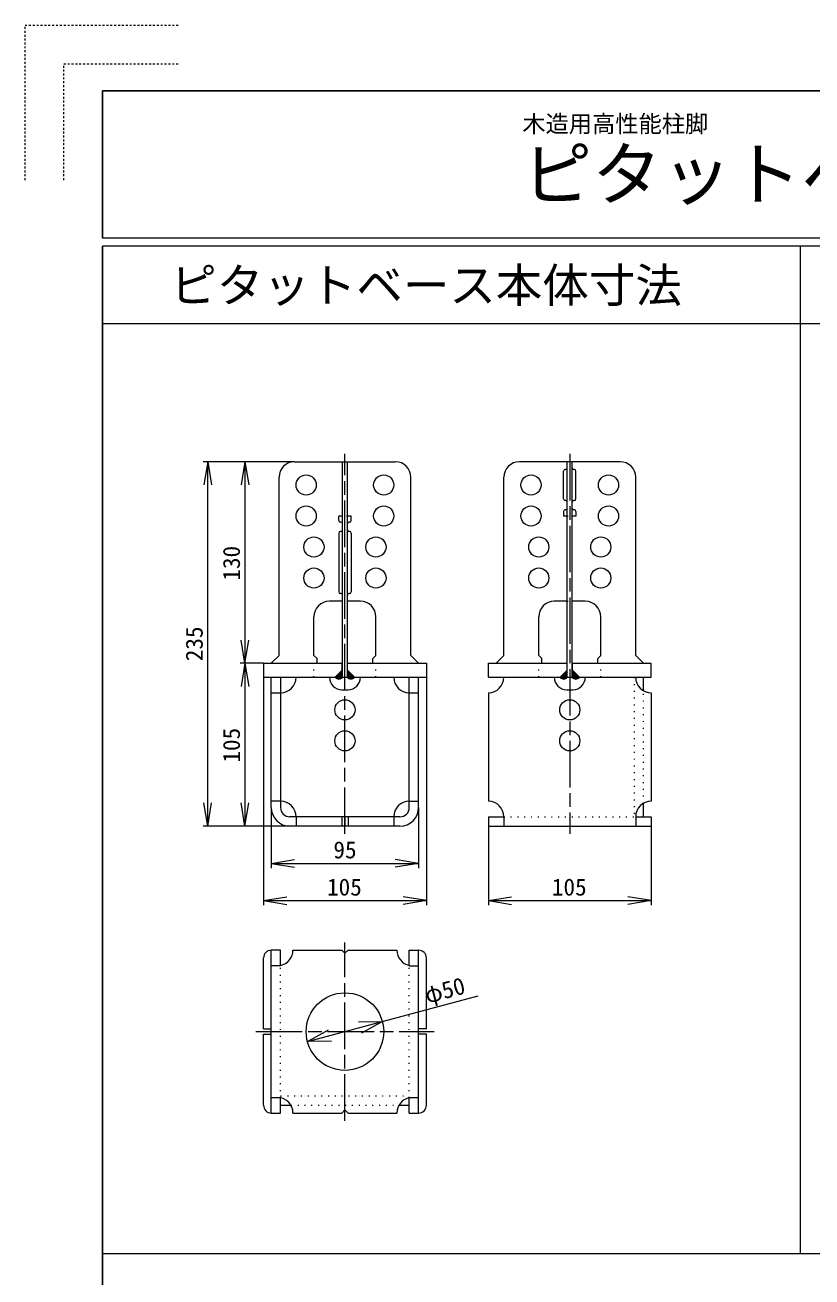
# Model space of a CAD drawing. Units: millimetres at full size, sheet at 1:2.5. Extents: x -1050 to 1050, y -742 to 742.
# Drawn here: x -1050 to -542, y -65 to 742 of the extents above; entities that cross this region are included whole.
import ezdxf
from ezdxf.enums import TextEntityAlignment as Align

# ---------------------------------------------------------------- set-up
doc = ezdxf.new("R2010")
doc.units = ezdxf.units.MM
doc.header["$LTSCALE"] = 2.5
for name, pattern in [('CHAIN', [18.5, 12, -1.5, 3.5, -1.5]), ('DOTTED', [1.75, 0.25, -1.5]), ('USER13', [1, 0.5, -0.5])]:
    doc.linetypes.add(name, pattern=pattern)
for name, color, linetype, lineweight in [('0-0_レイヤ14', 7, 'Continuous', 13), ('0-1_レイヤ15', 2, 'Continuous', 25), ('0-2_レイヤ0', 4, 'Continuous', 18), ('0-3_印刷無し', 3, 'USER13', 18)]:
    doc.layers.add(name, color=color, linetype=linetype, lineweight=lineweight)
doc.styles.add('ＭＳ ゴシック', font='')
doc.styles.get('ＭＳ ゴシック').set_extended_font_data('MS Gothic')

msp = doc.modelspace()

# ---------------------------------------------------------------- linework, layer by layer
at = {"layer": '0-0_レイヤ14', "lineweight": 18}
for p, q in [((-550, 600), (-550, -50)), ((-1000, 550), (1000, 550)), ((0, -50), (-1000, -50))]:
    msp.add_line(p, q, dxfattribs=at)
at = {"layer": '0-1_レイヤ15'}
for p, q in [((1000, 700), (-1000, 700)), ((-1000, 605), (-1000, 700)), ((-1000, -700), (-1000, 600))]:
    msp.add_line(p, q, dxfattribs=at)
at = {"layer": '0-1_レイヤ15', "lineweight": 18}
for p, q in [((1000, 605), (-1000, 605)), ((1000, 600), (-1000, 600))]:
    msp.add_line(p, q, dxfattribs=at)
at = {"layer": '0-2_レイヤ0', "lineweight": 13}
for p, q in [((-876.192, 460.884), (-935.192, 460.884)), ((-932.192, 460.884), (-934.692, 445.884)), ((-932.192, 460.884), (-929.692, 445.884)), ((-932.192, 225.884), (-932.192, 460.884)), ((-908.192, 460.884), (-910.692, 445.884)), ((-908.192, 460.884), (-905.692, 445.884)), ((-908.192, 460.884), (-908.192, 330.884)), ((-908.192, 330.884), (-910.692, 345.884)), ((-908.192, 330.884), (-905.692, 345.884)), ((-896.192, 330.884), (-911.192, 330.884)), ((-908.192, 330.884), (-910.692, 315.884)), ((-908.192, 330.884), (-905.692, 315.884)), ((-908.192, 330.884), (-908.192, 225.884)), ((-896.192, 321.884), (-896.192, 174.884)), ((-791.192, 321.884), (-791.192, 174.884)), ((-932.192, 225.884), (-934.692, 240.884)), ((-932.192, 225.884), (-929.692, 240.884)), ((-908.192, 225.884), (-910.692, 240.884)), ((-908.192, 225.884), (-905.692, 240.884)), ((-891.192, 237.884), (-891.192, 198.884)), ((-796.192, 237.884), (-796.192, 198.884)), ((-879.192, 225.884), (-935.192, 225.884)), ((-751.192, 225.884), (-751.192, 174.884)), ((-646.192, 225.884), (-646.192, 174.884)), ((-891.192, 201.884), (-876.192, 204.384)), ((-891.192, 201.884), (-876.192, 199.384)), ((-891.192, 201.884), (-796.192, 201.884)), ((-796.192, 201.884), (-811.192, 204.384)), ((-796.192, 201.884), (-811.192, 199.384)), ((-896.192, 177.884), (-881.192, 180.384)), ((-896.192, 177.884), (-881.192, 175.384)), ((-896.192, 177.884), (-791.192, 177.884)), ((-791.192, 177.884), (-806.192, 180.384)), ((-791.192, 177.884), (-806.192, 175.384)), ((-751.192, 177.884), (-736.192, 180.384)), ((-751.192, 177.884), (-736.192, 175.384)), ((-751.192, 177.884), (-646.192, 177.884)), ((-646.192, 177.884), (-661.192, 180.384)), ((-646.192, 177.884), (-661.192, 175.384)), ((-867.84, 86.914), (-757.814, 116.395))]:
    msp.add_line(p, q, dxfattribs=at)
at = {"layer": '0-2_レイヤ0', "color": 2}
for p, q in [((-876.192, 460.884), (-811.192, 460.884)), ((-845.292, 321.884), (-845.292, 460.884)), ((-842.092, 321.884), (-842.092, 460.884)), ((-700.292, 460.884), (-731.192, 460.884)), ((-700.292, 321.884), (-700.292, 460.884)), ((-697.092, 321.884), (-697.092, 460.884)), ((-702.692, 436.884), (-702.692, 454.884)), ((-701.292, 455.884), (-701.692, 455.884)), ((-695.692, 455.884), (-696.092, 455.884)), ((-694.692, 436.884), (-694.692, 454.884)), ((-801.192, 335.884), (-801.192, 450.884)), ((-656.192, 335.884), (-656.192, 450.884)), ((-702.692, 428.884), (-702.692, 425.884)), ((-701.292, 435.884), (-701.692, 435.884)), ((-701.292, 429.884), (-701.692, 429.884)), ((-695.692, 435.884), (-696.092, 435.884)), ((-695.692, 429.884), (-696.092, 429.884)), ((-847.692, 422.884), (-847.692, 425.884)), ((-845.292, 425.884), (-847.692, 425.884)), ((-846.292, 421.884), (-846.692, 421.884)), ((-839.692, 425.884), (-842.092, 425.884)), ((-840.692, 421.884), (-841.092, 421.884)), ((-839.692, 422.884), (-839.692, 425.884)), ((-700.292, 425.884), (-702.692, 425.884)), ((-847.692, 414.884), (-847.692, 376.884)), ((-846.292, 415.884), (-846.692, 415.884)), ((-840.692, 415.884), (-841.092, 415.884)), ((-839.692, 414.884), (-839.692, 376.884)), ((-846.292, 375.884), (-846.692, 375.884)), ((-840.692, 375.884), (-841.092, 375.884)), ((-845.292, 370.884), (-853.692, 370.884)), ((-833.692, 370.884), (-842.092, 370.884)), ((-700.292, 370.884), (-708.692, 370.884)), ((-688.692, 370.884), (-697.092, 370.884)), ((-863.692, 335.884), (-863.692, 360.884)), ((-718.692, 335.884), (-718.692, 360.884)), ((-861.692, 333.884), (-863.692, 335.884)), ((-861.692, 330.884), (-861.692, 333.884)), ((-825.692, 330.884), (-825.692, 333.884)), ((-796.192, 330.884), (-801.192, 335.884)), ((-716.692, 333.884), (-718.692, 335.884)), ((-716.692, 330.884), (-716.692, 333.884)), ((-680.692, 330.884), (-680.692, 333.884)), ((-651.192, 330.884), (-656.192, 335.884)), ((-896.192, 330.884), (-896.192, 321.884)), ((-896.192, 330.884), (-845.292, 330.884)), ((-849.892, 321.884), (-845.392, 326.384)), ((-845.392, 326.384), (-845.392, 330.884)), ((-841.992, 326.384), (-841.992, 330.884)), ((-841.992, 326.384), (-837.492, 321.884)), ((-751.192, 321.884), (-751.192, 330.884)), ((-751.192, 330.884), (-700.292, 330.884)), ((-704.892, 321.884), (-700.392, 326.384)), ((-700.392, 326.384), (-700.392, 330.884)), ((-697.092, 330.884), (-646.192, 330.884)), ((-696.992, 326.384), (-696.992, 330.884)), ((-696.992, 326.384), (-692.492, 321.884)), ((-646.192, 321.884), (-646.192, 330.884)), ((-896.192, 321.884), (-849.892, 321.884)), ((-891.192, 237.884), (-891.192, 321.884)), ((-885.192, 321.884), (-885.192, 237.884)), ((-845.292, 321.884), (-842.092, 321.884)), ((-837.492, 321.884), (-791.192, 321.884)), ((-802.192, 237.884), (-802.192, 321.884)), ((-796.192, 237.884), (-796.192, 321.884)), ((-751.192, 321.884), (-704.892, 321.884)), ((-700.292, 321.884), (-697.092, 321.884)), ((-692.492, 321.884), (-646.192, 321.884)), ((-651.192, 313.224), (-651.192, 321.884)), ((-891.192, 311.884), (-885.192, 311.884)), ((-845.692, 313.884), (-841.692, 313.884)), ((-802.192, 311.884), (-796.192, 311.884)), ((-751.192, 311.884), (-751.192, 241.884)), ((-700.692, 313.884), (-696.692, 313.884)), ((-646.192, 311.884), (-646.192, 241.884)), ((-885.192, 241.884), (-891.192, 241.884)), ((-802.192, 241.884), (-796.192, 241.884)), ((-651.192, 231.884), (-651.192, 240.544)), ((-808.192, 231.884), (-879.192, 231.884)), ((-875.192, 231.884), (-875.192, 225.884)), ((-845.692, 231.884), (-845.692, 225.884)), ((-843.692, 231.884), (-843.692, 225.884)), ((-841.692, 231.884), (-841.692, 225.884)), ((-812.192, 231.884), (-812.192, 225.884)), ((-751.192, 231.884), (-751.192, 225.884)), ((-751.192, 231.884), (-741.192, 231.884)), ((-741.192, 231.884), (-741.192, 225.884)), ((-656.192, 231.884), (-656.192, 225.884)), ((-656.192, 231.884), (-646.192, 231.884)), ((-646.192, 231.884), (-646.192, 225.884)), ((-808.192, 225.884), (-879.192, 225.884)), ((-751.192, 225.884), (-646.192, 225.884)), ((-891.192, 40.884), (-891.192, 145.884)), ((-885.192, 145.884), (-891.192, 145.884)), ((-885.192, 135.884), (-885.192, 145.884)), ((-877.192, 145.884), (-845.692, 145.884)), ((-841.692, 145.884), (-810.192, 145.884)), ((-802.192, 145.884), (-796.192, 145.884)), ((-802.192, 136.086), (-802.192, 145.884)), ((-796.192, 40.884), (-796.192, 145.884)), ((-896.192, 95.084), (-896.192, 140.884)), ((-791.192, 95.084), (-791.192, 140.884)), ((-885.192, 135.884), (-891.192, 135.884)), ((-802.192, 135.884), (-796.192, 135.884)), ((-896.192, 95.084), (-891.192, 95.084)), ((-896.192, 45.884), (-896.192, 91.684)), ((-896.192, 91.684), (-891.192, 91.684)), ((-791.192, 95.084), (-796.192, 95.084)), ((-791.192, 91.684), (-796.192, 91.684)), ((-791.192, 45.884), (-791.192, 91.684)), ((-891.192, 50.884), (-885.192, 50.884)), ((-885.192, 40.884), (-885.192, 50.682)), ((-802.192, 50.884), (-796.192, 50.884)), ((-802.192, 40.884), (-802.192, 50.682)), ((-891.192, 40.884), (-885.192, 40.884)), ((-885.192, 45.884), (-878.532, 45.884)), ((-877.192, 40.884), (-845.692, 40.884)), ((-841.692, 40.884), (-810.192, 40.884)), ((-808.852, 45.884), (-802.192, 45.884)), ((-802.192, 40.884), (-796.192, 40.884))]:
    msp.add_line(p, q, dxfattribs=at)
at = {"layer": '0-2_レイヤ0', "linetype": 'CHAIN'}
for p, q in [((-843.692, 220.884), (-843.692, 465.884)), ((-698.692, 465.884), (-698.692, 220.884)), ((-843.692, 35.884), (-843.692, 150.884)), ((-901.192, 93.384), (-786.192, 93.384))]:
    msp.add_line(p, q, dxfattribs=at)
at = {"layer": '0-2_レイヤ0', "color": 2, "linetype": 'DOTTED'}
for p, q in [((-842.092, 425.884), (-845.292, 425.884)), ((-700.292, 425.884), (-697.092, 425.884)), ((-700.292, 370.884), (-697.092, 370.884)), ((-863.692, 321.884), (-863.692, 330.884)), ((-823.692, 321.884), (-823.692, 330.884)), ((-718.692, 321.884), (-718.692, 330.884)), ((-678.692, 321.884), (-678.692, 330.884)), ((-657.192, 321.884), (-657.192, 231.884)), ((-651.192, 240.544), (-651.192, 313.224)), ((-741.192, 231.884), (-656.192, 231.884)), ((-885.192, 50.682), (-885.192, 135.884)), ((-802.192, 50.682), (-802.192, 136.086)), ((-885.192, 51.884), (-802.192, 51.884)), ((-878.532, 45.884), (-808.852, 45.884))]:
    msp.add_line(p, q, dxfattribs=at)
at = {"layer": '0-2_レイヤ0', "color": 7}
for p, q in [((-845.292, 326.005), (-849.678, 321.619)), ((-845.292, 325.298), (-849.309, 321.281)), ((-845.292, 324.591), (-848.876, 321.007)), ((-845.292, 323.884), (-848.369, 320.807)), ((-845.292, 323.177), (-847.765, 320.704)), ((-842.065, 326.382), (-842.092, 326.355)), ((-841.674, 326.066), (-842.092, 325.648)), ((-841.32, 325.713), (-842.092, 324.941)), ((-840.967, 325.359), (-842.092, 324.234)), ((-840.613, 325.005), (-842.092, 323.527)), ((-840.26, 324.652), (-842.092, 322.82)), ((-839.906, 324.298), (-842.092, 322.113)), ((-839.553, 323.945), (-841.878, 321.619)), ((-839.199, 323.591), (-841.509, 321.281)), ((-838.845, 323.238), (-841.076, 321.007)), ((-703.701, 323.074), (-701.532, 320.905)), ((-703.348, 323.428), (-701.066, 321.146)), ((-702.994, 323.782), (-700.668, 321.455)), ((-702.641, 324.135), (-700.333, 321.828)), ((-702.287, 324.489), (-700.292, 322.493)), ((-701.934, 324.842), (-700.292, 323.2)), ((-701.58, 325.196), (-700.292, 323.908)), ((-701.227, 325.549), (-700.292, 324.615)), ((-700.873, 325.903), (-700.292, 325.322)), ((-700.519, 326.256), (-700.292, 326.029)), ((-697.092, 326.343), (-692.552, 321.803)), ((-697.092, 325.635), (-692.891, 321.434)), ((-697.092, 324.928), (-693.293, 321.129)), ((-697.092, 324.221), (-693.763, 320.892)), ((-697.092, 323.514), (-694.316, 320.739)), ((-845.292, 322.47), (-847.001, 320.761)), ((-838.492, 322.884), (-840.569, 320.807)), ((-838.138, 322.531), (-839.965, 320.704)), ((-837.785, 322.177), (-839.201, 320.761)), ((-704.762, 322.014), (-703.654, 320.906)), ((-704.409, 322.367), (-702.744, 320.702)), ((-704.055, 322.721), (-702.079, 320.745)), ((-697.092, 322.807), (-694.99, 320.705)), ((-697.092, 322.1), (-695.93, 320.938))]:
    msp.add_line(p, q, dxfattribs=at)
at = {"layer": '0-2_レイヤ0', "color": 2}
for points in [[(-666.192, 460.884), (-697.092, 460.884), (-700.292, 460.884)], [(-891.192, 330.884), (-886.192, 335.884), (-886.192, 450.884)], [(-746.192, 330.884), (-741.192, 335.884), (-741.192, 450.884)], [(-694.692, 428.884), (-694.692, 425.884), (-697.092, 425.884)], [(-825.692, 333.884), (-823.692, 335.884), (-823.692, 360.884)], [(-680.692, 333.884), (-678.692, 335.884), (-678.692, 360.884)], [(-842.092, 330.884), (-791.192, 330.884), (-791.192, 321.884)], [(-841.692, 145.884), (-843.692, 143.884), (-845.692, 145.884)], [(-845.692, 40.884), (-843.692, 42.884), (-841.692, 40.884)]]:
    msp.add_lwpolyline(points, dxfattribs=at)
at = {"layer": '0-2_レイヤ0', "lineweight": 13}
for points in [[(-835.003, 99.594), (-819.544, 99.855), (-833.062, 92.35)], [(-852.381, 87.174), (-867.84, 86.914), (-854.322, 94.418)]]:
    msp.add_lwpolyline(points, dxfattribs=at)
at = {"layer": '0-2_レイヤ0', "color": 2}
for centre, radius in [((-868.692, 445.884), 6.5), ((-818.692, 445.884), 6.5), ((-723.692, 445.884), 6.5), ((-673.692, 445.884), 6.5), ((-868.692, 425.884), 6.5), ((-818.692, 425.884), 6.5), ((-723.692, 425.884), 6.5), ((-673.692, 425.884), 6.5), ((-863.692, 405.884), 6.5), ((-823.692, 405.884), 6.5), ((-718.692, 405.884), 6.5), ((-678.692, 405.884), 6.5), ((-863.692, 385.884), 6.5), ((-823.692, 385.884), 6.5), ((-718.692, 385.884), 6.5), ((-678.692, 385.884), 6.5), ((-843.692, 300.884), 6.5), ((-843.692, 300.884), 6.5), ((-698.692, 300.884), 6.5), ((-698.692, 300.884), 6.5), ((-843.692, 280.884), 6.5), ((-843.692, 280.884), 6.5), ((-698.692, 280.884), 6.5), ((-698.692, 280.884), 6.5), ((-843.692, 93.384), 25)]:
    msp.add_circle(centre, radius, dxfattribs=at)
for centre, radius, start, end in [((-876.192, 450.884), 10, 90, 180), ((-811.192, 450.884), 10, 0, 90), ((-731.192, 450.884), 10, 90, 180), ((-666.192, 450.884), 10, 0, 90), ((-701.692, 454.884), 1, 90, 180), ((-701.292, 456.884), 1, 270, 0), ((-696.092, 456.884), 1, 180, 270), ((-695.692, 454.884), 1, 0, 90), ((-701.692, 436.884), 1, 180, 270), ((-695.692, 436.884), 1, 270, 0), ((-701.692, 428.884), 1, 90, 180), ((-701.292, 434.884), 1, 0, 90), ((-701.292, 430.884), 1, 270, 0), ((-696.092, 434.884), 1, 90, 180), ((-696.092, 430.884), 1, 180, 270), ((-695.692, 428.884), 1, 0, 90), ((-846.692, 422.884), 1, 180, 270), ((-846.292, 420.884), 1, 0, 90), ((-841.092, 420.884), 1, 90, 180), ((-840.692, 422.884), 1, 270, 0), ((-846.692, 414.884), 1, 90, 180), ((-846.292, 416.884), 1, 270, 0), ((-841.092, 416.884), 1, 180, 270), ((-840.692, 414.884), 1, 0, 90), ((-846.692, 376.884), 1, 180, 270), ((-846.292, 374.884), 1, 0, 90), ((-841.092, 374.884), 1, 90, 180), ((-840.692, 376.884), 1, 270, 0), ((-853.692, 360.884), 10, 90, 180), ((-833.692, 360.884), 10, 0, 90), ((-708.692, 360.884), 10, 90, 180), ((-688.692, 360.884), 10, 0, 90), ((-885.192, 321.884), 10, 270, 0), ((-845.692, 321.884), 8, 180, 270), ((-841.692, 321.884), 8, 270, 0), ((-802.192, 321.884), 10, 180, 270), ((-751.192, 321.884), 10, 270, 0), ((-700.692, 321.884), 8, 180, 270), ((-696.692, 321.884), 8, 270, 0), ((-646.192, 321.884), 10, 180, 270), ((-879.192, 237.884), 12, 180, 270), ((-885.192, 231.884), 10, 0, 90), ((-879.192, 237.884), 6, 180, 270), ((-802.192, 231.884), 10, 90, 180), ((-808.192, 237.884), 6, 270, 0), ((-808.192, 237.884), 12, 270, 0), ((-751.192, 231.884), 10, 0, 90), ((-646.192, 231.884), 10, 90, 180), ((-891.192, 140.884), 5, 90, 180), ((-887.192, 145.884), 10, 281.53696, 0), ((-800.192, 145.884), 10, 180, 258.46304), ((-796.192, 140.884), 5, 0, 90), ((-887.192, 40.884), 10, 0, 78.46304), ((-800.192, 40.884), 10, 101.53696, 180), ((-891.192, 45.884), 5, 180, 270), ((-796.192, 45.884), 5, 270, 0)]:
    msp.add_arc(centre, radius, start, end, dxfattribs=at)
at = {"layer": '0-2_レイヤ0', "color": 7}
for centre in [(-847.592, 323.522), (-839.792, 323.522), (-702.592, 323.522), (-694.792, 323.522)]:
    msp.add_arc(centre, 2.824, 215.45231, 324.54769, dxfattribs=at)
at = {"layer": '0-3_印刷無し'}
for p, q in [((-1025, 717.5), (-950, 717.5)), ((-1025, 642.5), (-1025, 717.5))]:
    msp.add_line(p, q, dxfattribs=at)
msp.add_lwpolyline([(-1050, 642.5), (-1050, 742.5), (-950, 742.5)], dxfattribs=at)

# ---------------------------------------------------------------- texts
at = {"layer": '0-0_レイヤ14', "style": 'ＭＳ ゴシック'}
for s, height, p in [('木造用高性能柱脚', 10.99, (-729.296, 670.001)), ('ピタットベース', 32.98, (-729.296, 620.002)), ('ピタットベース本体寸法', 21.99, (-956.358, 557.107))]:
    msp.add_text(s, height=height, dxfattribs=at).set_placement(p, align=Align.BOTTOM_LEFT)
at = {"layer": '0-2_レイヤ0', "style": 'ＭＳ ゴシック'}
for s, rotation, p in [('130', 90, (-908.112, 384.191)), ('235', 90, (-932.112, 332.222)), ('105', 90, (-908.112, 266.841)), ('φ50', 15, (-789.762, 108.146))]:
    msp.add_text(s, height=10.99, rotation=rotation, dxfattribs=at).set_placement(p, align=Align.BOTTOM_LEFT)
for s, p in [('95', (-851.131, 201.804)), ('105', (-855.235, 177.804)), ('105', (-710.235, 177.804))]:
    msp.add_text(s, height=10.99, dxfattribs=at).set_placement(p, align=Align.BOTTOM_LEFT)

doc.saveas('drawing.dxf')
